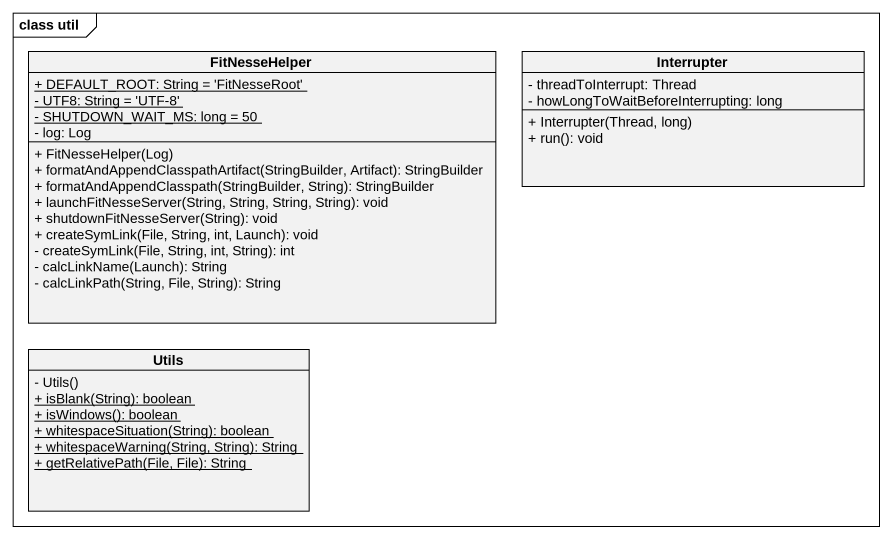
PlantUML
@startuml
mainframe class util
hide circle
hide empty members
skinparam classAttributeIconSize 0
class FitNesseHelper {
  {static} + DEFAULT_ROOT: String = 'FitNesseRoot'
  {static} - UTF8: String = 'UTF-8'
  {static} - SHUTDOWN_WAIT_MS: long = 50
  - log: Log
  + FitNesseHelper(Log)
  + formatAndAppendClasspathArtifact(StringBuilder, Artifact): StringBuilder
  + formatAndAppendClasspath(StringBuilder, String): StringBuilder
  + launchFitNesseServer(String, String, String, String): void
  + shutdownFitNesseServer(String): void
  + createSymLink(File, String, int, Launch): void
  - createSymLink(File, String, int, String): int
  - calcLinkName(Launch): String
  - calcLinkPath(String, File, String): String
}
class Interrupter {
  - threadToInterrupt: Thread
  - howLongToWaitBeforeInterrupting: long
  + Interrupter(Thread, long)
  + run(): void
}
class Utils {
  - Utils()
  {static} + isBlank(String): boolean
  {static} + isWindows(): boolean
  {static} + whitespaceSituation(String): boolean
  {static} + whitespaceWarning(String, String): String
  {static} + getRelativePath(File, File): String
}
@enduml
